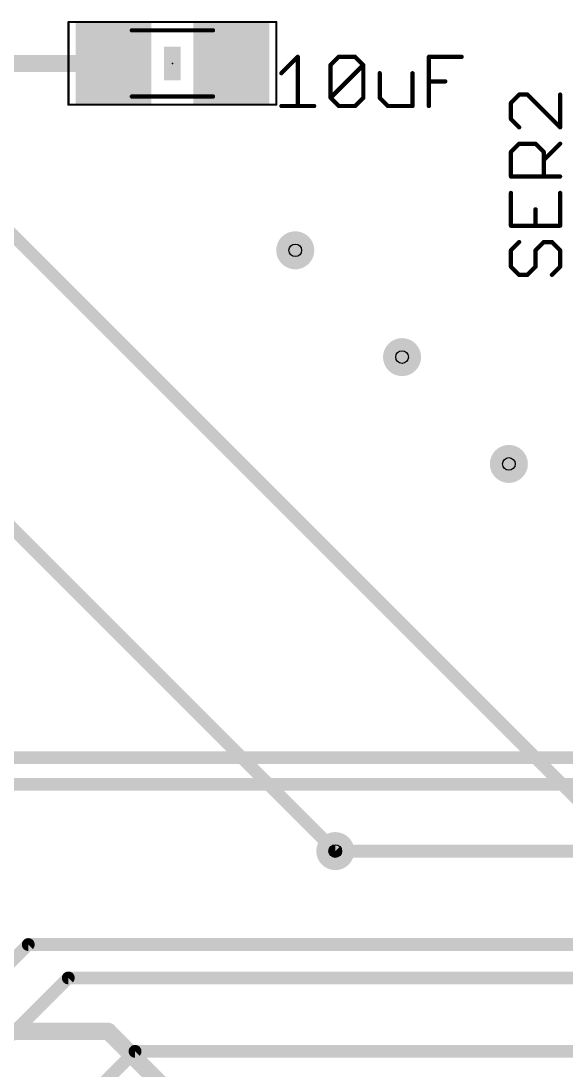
# Model space of a CAD drawing. Extents: x -1 to 156, y 2 to 108.
# Drawn here: x 21.42 to 34.38, y 61.76 to 86.73 of the extents above; entities that cross this region are included whole.
import ezdxf

# ---------------------------------------------------------------- set-up
doc = ezdxf.new("R2010")
doc.units = 0
for name, color, linetype in [('1', 22, 'CONTINUOUS'), ('16', 175, 'CONTINUOUS'), ('18', 82, 'CONTINUOUS'), ('23', 7, 'CONTINUOUS'), ('27', 253, 'CONTINUOUS'), ('29', 253, 'CONTINUOUS'), ('30', 253, 'CONTINUOUS'), ('31', 253, 'CONTINUOUS'), ('35', 253, 'CONTINUOUS'), ('39', 22, 'CONTINUOUS'), ('44', 253, 'CONTINUOUS'), ('51', 253, 'CONTINUOUS')]:
    doc.layers.add(name, color=color, linetype=linetype)

# ---------------------------------------------------------------- blocks, each defined once
blk = doc.blocks.new('RECT')
blk.add_solid([(-0.5, -0.5), (0.5, -0.5), (-0.5, 0.5), (0.5, 0.5)])
blk = doc.blocks.new('ROUNDV')
at = {"const_width": 0.5}
blk.add_lwpolyline([(0, -0.25, 1), (0, 0.25, 1), (0, -0.25)], format="xyb", dxfattribs=at)

msp = doc.modelspace()

# ---------------------------------------------------------------- linework, layer by layer
at = {"layer": '1'}
for points, const_width in [([(23.619, 85.725), (20.7963, 85.725)], 0.4064), ([(20.32, 82.55), (36.83, 66.04)], 0.3048), ([(28.8925, 66.9925), (17.932, 77.953)], 0.3048), ([(21.59, 64.77), (16.51, 59.69)], 0.3048), ([(38.1, 64.77), (21.59, 64.77)], 0.3048), ([(16.9863, 58.42), (22.5425, 63.9763)], 0.3048), ([(38.8938, 63.9763), (22.5425, 63.9763)], 0.3048), ([(21.59, 59.69), (24.13, 62.23)], 0.3048), ([(24.13, 62.23), (38.4969, 62.23)], 0.3048)]:
    msp.add_lwpolyline(points, dxfattribs=dict(at, const_width=const_width))
for points, const_width in [([(23.619, 85.6234, 1), (23.619, 85.8266)], 0.2032), ([(28.8386, 66.9386, 1), (28.9464, 67.0464)], 0.1524), ([(21.59, 64.8462, 1), (21.59, 64.6938)], 0.1524), ([(21.6439, 64.7161, 1), (21.5361, 64.8239)], 0.1524), ([(22.5425, 64.0524, 1), (22.5425, 63.9001)], 0.1524), ([(22.5964, 63.9224, 1), (22.4886, 64.0301)], 0.1524), ([(24.13, 62.3062, 1), (24.13, 62.1538)], 0.1524), ([(24.1839, 62.1761, 1), (24.0761, 62.2839)], 0.1524)]:
    msp.add_lwpolyline(points, format="xyb", dxfattribs=dict(at, const_width=const_width))
at = {"layer": '16'}
for points, const_width in [([(38.4175, 69.215), (21.1137, 69.215)], 0.3048), ([(38.1, 68.58), (19.05, 68.58)], 0.3048), ([(38.4175, 66.9925), (28.8925, 66.9925)], 0.3048), ([(11.43, 62.7063), (23.495, 62.7063)], 0.4064), ([(23.495, 62.7063), (23.495, 62.7013)], 0.4064), ([(23.495, 62.7013), (26.515, 59.6813)], 0.4064)]:
    msp.add_lwpolyline(points, dxfattribs=dict(at, const_width=const_width))
for points, const_width in [([(28.8925, 67.0687, 1), (28.8925, 66.9163)], 0.1524), ([(23.5966, 62.7063, 1), (23.3934, 62.7063)], 0.2032), ([(23.5668, 62.7731, 1), (23.4232, 62.6294)], 0.2032), ([(23.3934, 62.7013, 1), (23.5966, 62.7013)], 0.2032), ([(23.495, 62.6047, 1), (23.495, 62.8079)], 0.2032)]:
    msp.add_lwpolyline(points, format="xyb", dxfattribs=dict(at, const_width=const_width))
at = {"layer": '23'}
msp.add_point((25.019, 85.725), dxfattribs=at)
at = {"layer": '27', "const_width": 0.1016}
for points in [[(27.6098, 85.4918), (27.9996, 85.8816)], [(27.9996, 85.8816), (27.9996, 84.7122)], [(28.7792, 85.6867), (28.9741, 85.8816)], [(28.9741, 85.8816), (29.3639, 85.8816)], [(29.3639, 85.8816), (29.5588, 85.6867)], [(31.118, 84.7122), (31.118, 85.8816)], [(31.118, 85.8816), (31.8976, 85.8816)], [(28.7792, 84.9071), (28.7792, 85.6867)], [(28.7792, 84.9071), (29.5588, 85.6867)], [(29.5588, 85.6867), (29.5588, 84.9071)], [(29.9486, 85.4918), (29.9486, 84.9071)], [(30.7282, 84.7122), (30.7282, 85.4918)], [(31.118, 85.2969), (31.5078, 85.2969)], [(28.9741, 84.7122), (28.7792, 84.9071)], [(29.5588, 84.9071), (29.3639, 84.7122)], [(29.9486, 84.9071), (30.1435, 84.7122)], [(33.2647, 84.9836), (33.0698, 84.7887)], [(33.4596, 84.9836), (33.2647, 84.9836)], [(34.2392, 84.204), (33.4596, 84.9836)], [(34.2392, 84.9836), (34.2392, 84.204)], [(27.6098, 84.7122), (28.3894, 84.7122)], [(29.3639, 84.7122), (28.9741, 84.7122)], [(30.1435, 84.7122), (30.7282, 84.7122)], [(33.0698, 84.7887), (33.0698, 84.3989)], [(33.0698, 84.3989), (33.2647, 84.204)], [(33.0698, 83.6193), (33.2647, 83.8142)], [(33.0698, 83.0346), (33.0698, 83.6193)], [(33.2647, 83.8142), (33.6545, 83.8142)], [(33.6545, 83.8142), (33.8494, 83.6193)], [(33.8494, 83.4244), (34.2392, 83.8142)], [(33.8494, 83.6193), (33.8494, 83.0346)], [(34.2392, 83.0346), (33.0698, 83.0346)], [(33.0698, 82.6448), (33.0698, 81.8652)], [(34.2392, 81.8652), (34.2392, 82.6448)], [(33.6545, 81.8652), (33.6545, 82.255)], [(33.0698, 81.8652), (34.2392, 81.8652)], [(33.2647, 81.4754), (33.0698, 81.2805)], [(33.6545, 81.2805), (33.8494, 81.4754)], [(33.8494, 81.4754), (34.0443, 81.4754)], [(34.0443, 81.4754), (34.2392, 81.2805)], [(33.0698, 81.2805), (33.0698, 80.8907)], [(33.6545, 80.8907), (33.6545, 81.2805)], [(34.2392, 81.2805), (34.2392, 80.8907)], [(33.0698, 80.8907), (33.2647, 80.6958)], [(33.4596, 80.6958), (33.6545, 80.8907)], [(34.2392, 80.8907), (34.0443, 80.6958)], [(33.2647, 80.6958), (33.4596, 80.6958)]]:
    msp.add_lwpolyline(points, dxfattribs=at)
at = {"layer": '27', "const_width": 0.0508}
for points in [[(28.025, 85.8816, 1), (27.9742, 85.8816)], [(28.0176, 85.8636, 1), (27.9816, 85.8995)], [(28.9741, 85.907, 1), (28.9741, 85.8562)], [(28.9921, 85.8636, 1), (28.9561, 85.8995)], [(29.3819, 85.8995, 1), (29.3459, 85.8636)], [(29.3639, 85.8562, 1), (29.3639, 85.907)], [(31.1434, 85.8816, 1), (31.0926, 85.8816)], [(31.118, 85.907, 1), (31.118, 85.8562)], [(31.8976, 85.8562, 1), (31.8976, 85.907)], [(28.8046, 85.6867, 1), (28.7538, 85.6867)], [(28.7612, 85.7046, 1), (28.7972, 85.6687)], [(29.5842, 85.6867, 1), (29.5334, 85.6867)], [(29.5768, 85.6687, 1), (29.5408, 85.7046)], [(29.5408, 85.6687, 1), (29.5768, 85.7046)], [(27.5918, 85.5097, 1), (27.6278, 85.4738)], [(29.974, 85.4918, 1), (29.9232, 85.4918)], [(30.7536, 85.4918, 1), (30.7028, 85.4918)], [(31.118, 85.3223, 1), (31.118, 85.2715)], [(31.5078, 85.2715, 1), (31.5078, 85.3223)], [(28.7972, 84.925, 1), (28.7612, 84.8891)], [(28.7612, 84.925, 1), (28.7972, 84.8891)], [(28.7538, 84.9071, 1), (28.8046, 84.9071)], [(29.5334, 84.9071, 1), (29.5842, 84.9071)], [(29.5768, 84.8891, 1), (29.5408, 84.925)], [(29.9666, 84.925, 1), (29.9306, 84.8891)], [(29.9232, 84.9071, 1), (29.974, 84.9071)], [(33.2647, 85.009, 1), (33.2647, 84.9582)], [(33.2827, 84.9656, 1), (33.2467, 85.0015)], [(33.4776, 85.0015, 1), (33.4416, 84.9656)], [(33.4596, 84.9582, 1), (33.4596, 85.009)], [(34.2646, 84.9836, 1), (34.2138, 84.9836)], [(27.6098, 84.7376, 1), (27.6098, 84.6868)], [(27.9742, 84.7122, 1), (28.025, 84.7122)], [(28.3894, 84.6868, 1), (28.3894, 84.7376)], [(28.9741, 84.7376, 1), (28.9741, 84.6868)], [(28.9561, 84.6942, 1), (28.9921, 84.7301)], [(29.3459, 84.7301, 1), (29.3819, 84.6942)], [(29.3639, 84.6868, 1), (29.3639, 84.7376)], [(30.1435, 84.7376, 1), (30.1435, 84.6868)], [(30.1255, 84.6942, 1), (30.1615, 84.7301)], [(30.7028, 84.7122, 1), (30.7536, 84.7122)], [(30.7282, 84.6868, 1), (30.7282, 84.7376)], [(31.0926, 84.7122, 1), (31.1434, 84.7122)], [(33.0952, 84.7887, 1), (33.0444, 84.7887)], [(33.0518, 84.8066, 1), (33.0878, 84.7707)], [(33.0878, 84.4168, 1), (33.0518, 84.3809)], [(33.0444, 84.3989, 1), (33.0952, 84.3989)], [(33.2467, 84.186, 1), (33.2827, 84.222)], [(34.2138, 84.204, 1), (34.2646, 84.204)], [(34.2212, 84.186, 1), (34.2572, 84.222)], [(33.0518, 83.6373, 1), (33.0878, 83.6013)], [(33.0952, 83.6193, 1), (33.0444, 83.6193)], [(33.2647, 83.8396, 1), (33.2647, 83.7888)], [(33.2827, 83.7962, 1), (33.2467, 83.8322)], [(33.6725, 83.8322, 1), (33.6365, 83.7962)], [(33.6545, 83.7888, 1), (33.6545, 83.8396)], [(33.8748, 83.6193, 1), (33.824, 83.6193)], [(33.8314, 83.6013, 1), (33.8674, 83.6373)], [(34.2572, 83.7962, 1), (34.2212, 83.8322)], [(33.8314, 83.4424, 1), (33.8674, 83.4064)], [(33.0698, 83.06, 1), (33.0698, 83.0092)], [(33.0444, 83.0346, 1), (33.0952, 83.0346)], [(33.824, 83.0346, 1), (33.8748, 83.0346)], [(34.2392, 83.0092, 1), (34.2392, 83.06)], [(33.0952, 82.6448, 1), (33.0444, 82.6448)], [(34.2646, 82.6448, 1), (34.2138, 82.6448)], [(33.6799, 82.255, 1), (33.6291, 82.255)], [(33.0698, 81.8906, 1), (33.0698, 81.8398)], [(34.2392, 81.8398, 1), (34.2392, 81.8906)], [(33.0444, 81.8652, 1), (33.0952, 81.8652)], [(33.6291, 81.8652, 1), (33.6799, 81.8652)], [(34.2138, 81.8652, 1), (34.2646, 81.8652)], [(33.2827, 81.4574, 1), (33.2467, 81.4934)], [(33.8494, 81.5008, 1), (33.8494, 81.45)], [(33.8674, 81.4574, 1), (33.8314, 81.4934)], [(34.0623, 81.4934, 1), (34.0263, 81.4574)], [(34.0443, 81.45, 1), (34.0443, 81.5008)], [(33.0518, 81.2985, 1), (33.0878, 81.2625)], [(33.0952, 81.2805, 1), (33.0444, 81.2805)], [(33.6365, 81.2985, 1), (33.6725, 81.2625)], [(33.6799, 81.2805, 1), (33.6291, 81.2805)], [(34.2646, 81.2805, 1), (34.2138, 81.2805)], [(34.2212, 81.2625, 1), (34.2572, 81.2985)], [(33.0878, 80.9087, 1), (33.0518, 80.8727)], [(33.0444, 80.8907, 1), (33.0952, 80.8907)], [(33.6291, 80.8907, 1), (33.6799, 80.8907)], [(33.6725, 80.8727, 1), (33.6365, 80.9087)], [(34.2138, 80.8907, 1), (34.2646, 80.8907)], [(34.2572, 80.8727, 1), (34.2212, 80.9087)], [(33.2647, 80.7212, 1), (33.2647, 80.6704)], [(33.2467, 80.6778, 1), (33.2827, 80.7138)], [(33.4416, 80.7138, 1), (33.4776, 80.6778)], [(33.4596, 80.6704, 1), (33.4596, 80.7212)], [(34.0263, 80.7138, 1), (34.0623, 80.6778)]]:
    msp.add_lwpolyline(points, format="xyb", dxfattribs=at)
at = {"layer": '39', "const_width": 0.0508}
for points in [[(22.546, 86.708), (27.492, 86.708)], [(22.546, 84.742), (22.546, 86.708)], [(27.492, 86.708), (27.492, 84.742)], [(27.492, 84.742), (22.546, 84.742)]]:
    msp.add_lwpolyline(points, dxfattribs=at)
at = {"layer": '39', "const_width": 0.0254}
for points in [[(22.546, 86.7207, 1), (22.546, 86.6953)], [(22.5587, 86.708, 1), (22.5333, 86.708)], [(27.5047, 86.708, 1), (27.4793, 86.708)], [(27.492, 86.6953, 1), (27.492, 86.7207)], [(22.546, 84.7547, 1), (22.546, 84.7293)], [(22.5333, 84.742, 1), (22.5587, 84.742)], [(27.4793, 84.742, 1), (27.5047, 84.742)], [(27.492, 84.7293, 1), (27.492, 84.7547)]]:
    msp.add_lwpolyline(points, format="xyb", dxfattribs=at)
at = {"layer": '44'}
for centre in [(27.94, 81.28), (30.48, 78.74), (33.02, 76.2), (28.8925, 66.9925)]:
    msp.add_circle(centre, 0.15, dxfattribs=at)
at = {"layer": '51', "const_width": 0.1016}
for points in [[(24.054, 86.512), (25.984, 86.512)], [(24.054, 84.938), (25.984, 84.938)]]:
    msp.add_lwpolyline(points, dxfattribs=at)
at = {"layer": '51', "const_width": 0.0508}
for points in [[(24.054, 86.5374, 1), (24.054, 86.4866)], [(25.984, 86.4866, 1), (25.984, 86.5374)], [(24.054, 84.9634, 1), (24.054, 84.9126)], [(25.984, 84.9126, 1), (25.984, 84.9634)]]:
    msp.add_lwpolyline(points, format="xyb", dxfattribs=at)

# ---------------------------------------------------------------- block references
at = {"layer": '1', "xscale": 1.6, "yscale": 1.8}
for p in [(23.619, 85.725), (26.419, 85.725)]:
    msp.add_blockref('RECT', p, dxfattribs=at)
at = {"layer": '18', "xscale": 0.7, "yscale": 0.7}
for p in [(27.94, 81.28), (27.94, 81.28), (30.48, 78.74), (30.48, 78.74), (33.02, 76.2), (33.02, 76.2), (28.8925, 66.9925), (28.8925, 66.9925)]:
    msp.add_blockref('ROUNDV', p, dxfattribs=at)
at = {"layer": '29'}
for name, p, xscale, yscale in [('RECT', (23.619, 85.725), 1.8032, 2.0032), ('RECT', (26.419, 85.725), 1.8032, 2.0032), ('ROUNDV', (27.94, 81.28), 0.9032, 0.9032), ('ROUNDV', (30.48, 78.74), 0.9032, 0.9032), ('ROUNDV', (33.02, 76.2), 0.9032, 0.9032), ('ROUNDV', (28.8925, 66.9925), 0.9032, 0.9032)]:
    msp.add_blockref(name, p, dxfattribs=dict(at, xscale=xscale, yscale=yscale))
at = {"layer": '30', "xscale": 0.9032, "yscale": 0.9032}
for p in [(27.94, 81.28), (30.48, 78.74), (33.02, 76.2), (28.8925, 66.9925)]:
    msp.add_blockref('ROUNDV', p, dxfattribs=at)
at = {"layer": '31', "xscale": 1.5238, "yscale": 1.7238}
for p in [(23.619, 85.725), (26.419, 85.725)]:
    msp.add_blockref('RECT', p, dxfattribs=at)
at = {"layer": '35', "xscale": 0.3998, "yscale": 0.8002}
msp.add_blockref('RECT', (25.019, 85.725), dxfattribs=at)
at = {"layer": '51', "xscale": 0.7501, "yscale": 1.7}
for p in [(23.6923, 85.7241), (26.3458, 85.7259)]:
    msp.add_blockref('RECT', p, dxfattribs=at)

doc.saveas('drawing.dxf')
